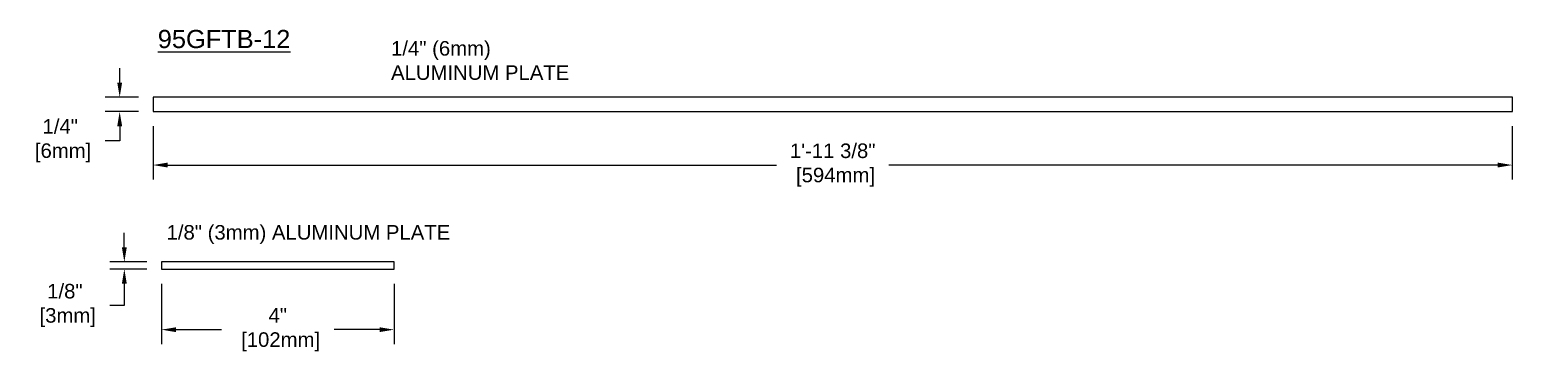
# Model space of a CAD drawing. Header units: inches. Extents: x -8.2 to 59.4, y -2.8 to 8.9.
# Drawn here: x 33.95 to 59.45, y -0.68 to 4.85 of the extents above; entities that cross this region are included whole.
import ezdxf

# ---------------------------------------------------------------- set-up
doc = ezdxf.new("R2010")
doc.units = ezdxf.units.IN
doc.header["$MEASUREMENT"] = 0
for name, color, linetype in [('dimensions', 3, 'Continuous'), ('METALS', 7, 'Continuous'), ('Text', 2, 'Continuous')]:
    doc.layers.add(name, color=color, linetype=linetype)
doc.styles.add('ARIAL', font='arial.ttf')
doc.dimstyles.new('Arial', dxfattribs={"dimtxt": 0.25, "dimasz": 0.25, "dimexe": 0.25, "dimexo": 0.25, "dimgap": 0.25, "dimtad": 0, "dimtih": 1, "dimtoh": 1, "dimdec": 4, "dimzin": 0, "dimdsep": 46, "dimlunit": 4, "dimtxsty": 'ARIAL', "dimcen": 0.09, "dimadec": 0, "dimazin": 0, "dimtfac": 1, "dimtdec": 4, "dimtofl": 0, "dimtmove": 0, "dimatfit": 3, "dimfxl": 0, "dimfrac": 2, "dimtolj": 1, "dimtzin": 0, "dimarcsym": 0})

# ---------------------------------------------------------------- blocks, each defined once
blk = doc.blocks.new('*D8')
at = {"layer": 'DEFPOINTS', "color": 0}
for p in [(36.071, 3.44), (59.446, 3.44), (59.446, 2.521)]:
    blk.add_point(p, dxfattribs=at)
at = {"layer": 'dimensions', "color": 0, "lineweight": -2}
for p, q in [((36.071, 3.19), (36.071, 2.271)), ((59.446, 3.19), (59.446, 2.271)), ((36.321, 2.521), (46.792, 2.521)), ((59.196, 2.521), (48.725, 2.521))]:
    blk.add_line(p, q, dxfattribs=at)
at = {"layer": 'dimensions', "color": 0}
for points in [[(36.321, 2.563), (36.321, 2.48), (36.071, 2.521)], [(59.196, 2.563), (59.196, 2.48), (59.446, 2.521)]]:
    blk.add_solid(points, dxfattribs=at)
at = {"layer": 'dimensions', "color": 0, "insert": (47.759, 2.521), "char_height": 0.25, "attachment_point": 5, "style": 'ARIAL'}
blk.add_mtext('\\A1;1\'-11 3/8"\\P [594mm]', dxfattribs=at)
blk = doc.blocks.new('*D9')
at = {"layer": 'DEFPOINTS', "color": 0}
for p in [(36.071, 3.69), (35.498, 3.44), (36.071, 3.44)]:
    blk.add_point(p, dxfattribs=at)
at = {"layer": 'dimensions', "color": 0, "lineweight": -2}
for p, q in [((35.498, 3.94), (35.498, 4.19)), ((35.821, 3.69), (35.248, 3.69)), ((35.821, 3.44), (35.248, 3.44)), ((35.498, 3.19), (35.498, 2.94)), ((35.498, 2.94), (35.248, 2.94))]:
    blk.add_line(p, q, dxfattribs=at)
at = {"layer": 'dimensions', "color": 0}
for points in [[(35.456, 3.94), (35.54, 3.94), (35.498, 3.69)], [(35.456, 3.19), (35.54, 3.19), (35.498, 3.44)]]:
    blk.add_solid(points, dxfattribs=at)
at = {"layer": 'dimensions', "color": 0, "insert": (34.476, 2.94), "char_height": 0.25, "attachment_point": 5, "style": 'ARIAL'}
blk.add_mtext('\\A1;1/4"\\P [6mm]', dxfattribs=at)
blk = doc.blocks.new('*D21')
at = {"layer": 'DEFPOINTS', "color": 0}
for p in [(36.217, 0.731), (40.217, 0.731), (40.217, -0.31)]:
    blk.add_point(p, dxfattribs=at)
at = {"layer": 'dimensions', "color": 0, "lineweight": -2}
for p, q in [((36.217, 0.481), (36.217, -0.56)), ((40.217, 0.481), (40.217, -0.56)), ((36.467, -0.31), (37.251, -0.31)), ((39.967, -0.31), (39.184, -0.31))]:
    blk.add_line(p, q, dxfattribs=at)
at = {"layer": 'dimensions', "color": 0}
for points in [[(36.467, -0.269), (36.467, -0.352), (36.217, -0.31)], [(39.967, -0.269), (39.967, -0.352), (40.217, -0.31)]]:
    blk.add_solid(points, dxfattribs=at)
at = {"layer": 'dimensions', "color": 0, "insert": (38.217, -0.31), "char_height": 0.25, "attachment_point": 5, "style": 'ARIAL'}
blk.add_mtext('\\A1;4"\\P [102mm]', dxfattribs=at)
blk = doc.blocks.new('*D22')
at = {"layer": 'DEFPOINTS', "color": 0}
for p in [(35.578, 0.856), (36.217, 0.856), (36.217, 0.731)]:
    blk.add_point(p, dxfattribs=at)
at = {"layer": 'dimensions', "color": 0, "lineweight": -2}
for p, q in [((35.578, 1.106), (35.578, 1.356)), ((35.967, 0.856), (35.328, 0.856)), ((35.967, 0.731), (35.328, 0.731)), ((35.578, 0.481), (35.578, 0.106)), ((35.578, 0.106), (35.328, 0.106))]:
    blk.add_line(p, q, dxfattribs=at)
at = {"layer": 'dimensions', "color": 0}
for points in [[(35.536, 1.106), (35.62, 1.106), (35.578, 0.856)], [(35.536, 0.481), (35.62, 0.481), (35.578, 0.731)]]:
    blk.add_solid(points, dxfattribs=at)
at = {"layer": 'dimensions', "color": 0, "insert": (34.556, 0.106), "char_height": 0.25, "attachment_point": 5, "style": 'ARIAL'}
blk.add_mtext('\\A1;1/8"\\P [3mm]', dxfattribs=at)

msp = doc.modelspace()

# ---------------------------------------------------------------- linework, layer by layer
msp.add_lwpolyline([(36.21708, 0.73138), (40.21708, 0.73138), (40.21708, 0.85638), (36.21708, 0.85638)], close=True)
at = {"layer": 'METALS'}
msp.add_lwpolyline([(36.07149, 3.68976), (36.07149, 3.43976), (59.44649, 3.43976), (59.44649, 3.68976)], close=True, dxfattribs=at)

# ---------------------------------------------------------------- texts
at = {"layer": 'Text', "insert": (36.1527, 4.84582), "char_height": 0.3125, "width": 1.875, "attachment_point": 1, "style": 'ARIAL'}
msp.add_mtext('{\\L95GFTB-12}', dxfattribs=at)
at = {"layer": 'Text', "char_height": 0.25, "style": 'ARIAL'}
for s, insert, attachment_point in [('1/4" (6mm)\\PALUMINUM PLATE', (40.1644, 4.31879), 4), ('1/8" (3mm) ALUMINUM PLATE', (41.18216, 1.3266), 6)]:
    msp.add_mtext(s, dxfattribs=dict(at, insert=insert, attachment_point=attachment_point))

# ---------------------------------------------------------------- dimensions: what is measured, and where the dimension line sits
at = {"layer": 'dimensions'}
for base, p1, p2, picture, middle in [((35.49793, 3.43976), (36.07149, 3.68976), (36.07149, 3.43976), '*D9', (34.47567, 2.93976)), ((35.57795, 0.85638), (36.21708, 0.73138), (36.21708, 0.85638), '*D22', (34.5557, 0.10571))]:
    dim = msp.add_linear_dim(base=base, p1=p1, p2=p2, angle=90, dimstyle='Arial', override={"dimpost": '\\X'}, dxfattribs=at)
    dim.commit()
    dim.dimension.update_dxf_attribs({"geometry": picture, "text_midpoint": middle, "dimtype": 160})
for base, p1, p2, picture, middle in [((59.44649, 2.52121), (36.07149, 3.43976), (59.44649, 3.43976), '*D8', (47.75899, 2.52121)), ((40.21708, -0.31037), (36.21708, 0.73138), (40.21708, 0.73138), '*D21', (38.21708, -0.31037))]:
    dim = msp.add_linear_dim(base=base, p1=p1, p2=p2, dimstyle='Arial', override={"dimpost": '\\X'}, dxfattribs=at)
    dim.commit()
    dim.dimension.update_dxf_attribs({"geometry": picture, "text_midpoint": middle, "dimtype": 160})

doc.saveas('drawing.dxf')
